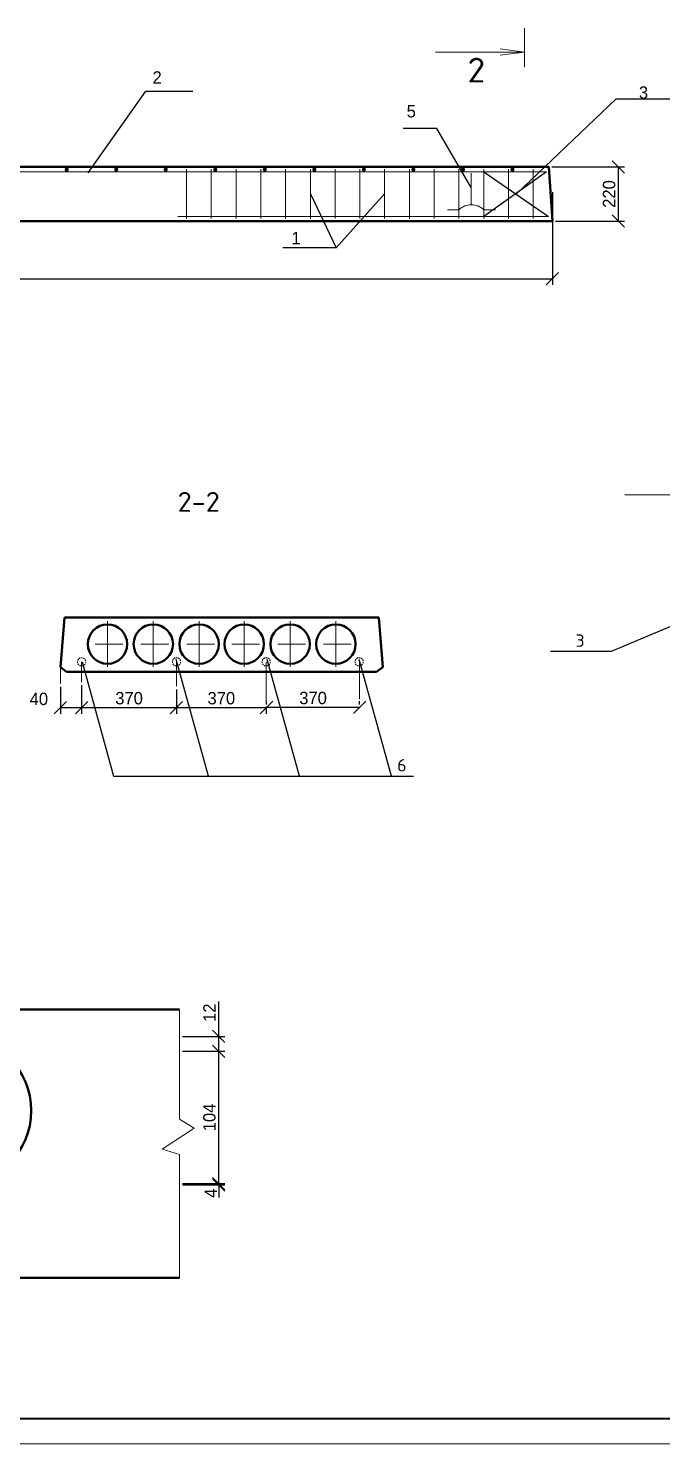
# Model space of a CAD drawing. Header units: millimetres. Extents: x 707 to 5070, y -235 to 1028.
# Drawn here: x 4470.2 to 4598, y 433.8 to 719.7 of the extents above; entities that cross this region are included whole.
import ezdxf

# ---------------------------------------------------------------- set-up
doc = ezdxf.new("R2010")
doc.units = ezdxf.units.MM
doc.linetypes.add('DASHED2', pattern=[9.525, 6.35, -3.175])
for name, color, linetype, lineweight in [('Основная', 7, 'Continuous', 40), ('Тонкая', 5, 'Continuous', 15), ('Штриховая', 1, 'DASHED2', 20)]:
    doc.layers.add(name, color=color, linetype=linetype, lineweight=lineweight)
doc.dimstyles.new('20', dxfattribs={"dimtxt": 3, "dimasz": 2.5, "dimexe": 1.25, "dimexo": 0.625, "dimtad": 1, "dimdec": 0, "dimlfac": 20, "dimtxsty": 'Standard', "dimblk": 'OBLIQUE', "dimcen": 2.5, "dimadec": 0, "dimazin": 0, "dimtfac": 1, "dimtdec": 0, "dimtmove": 0, "dimatfit": 3, "dimldrblk": 'OBLIQUE', "dimfxl": 0, "dimarcsym": 0})
doc.dimstyles.new('ISO-25', dxfattribs={"dimtxt": 2.5, "dimasz": 2.5, "dimexe": 1.25, "dimexo": 0.625, "dimtad": 1, "dimtxsty": 'Standard', "dimcen": 2.5, "dimadec": 0, "dimazin": 0, "dimtfac": 1, "dimtmove": 0, "dimatfit": 3, "dimfxl": 0, "dimarcsym": 0})

# ---------------------------------------------------------------- blocks, each defined once
blk = doc.blocks.new('_Oblique')
at = {"color": 0, "linetype": 'ByBlock', "lineweight": -2}
blk.add_line((-0.5, -0.5), (0.5, 0.5), dxfattribs=at)
blk = doc.blocks.new('*D233')
at = {"layer": 'Defpoints', "color": 0}
for p in [(4476.66, 587.3), (4480.93, 587.65), (4480.93, 582.49)]:
    blk.add_point(p, dxfattribs=at)
at = {"layer": 'Тонкая', "color": 0, "lineweight": -2}
for p, q in [((4476.66, 586.68), (4476.66, 581.24)), ((4480.93, 587.02), (4480.93, 581.24)), ((4476.66, 582.49), (4480.93, 582.49))]:
    blk.add_line(p, q, dxfattribs=at)
at = {"layer": 'Тонкая', "color": 0, "lineweight": -2, "xscale": 2.5, "yscale": 2.5, "zscale": 2.5, "rotation": 180}
blk.add_blockref('_Oblique', (4476.66, 582.49), dxfattribs=at)
at = {"layer": 'Тонкая', "color": 0, "lineweight": -2, "xscale": 2.5, "yscale": 2.5, "zscale": 2.5}
blk.add_blockref('_Oblique', (4480.93, 582.49), dxfattribs=at)
at = {"layer": 'Тонкая', "color": 0, "insert": (4472.3, 584.22), "char_height": 2.5, "attachment_point": 5}
blk.add_mtext('40', dxfattribs=at)
blk = doc.blocks.new('*D234')
at = {"layer": 'Defpoints', "color": 0}
for p in [(4480.93, 587.65), (4500.08, 586.8), (4500.08, 582.49)]:
    blk.add_point(p, dxfattribs=at)
at = {"layer": 'Тонкая', "color": 0, "lineweight": -2}
for p, q in [((4480.93, 587.02), (4480.93, 581.24)), ((4500.08, 586.17), (4500.08, 581.24)), ((4480.93, 582.49), (4500.08, 582.49))]:
    blk.add_line(p, q, dxfattribs=at)
at = {"layer": 'Тонкая', "color": 0, "lineweight": -2, "xscale": 2.5, "yscale": 2.5, "zscale": 2.5, "rotation": 180}
blk.add_blockref('_Oblique', (4480.93, 582.49), dxfattribs=at)
at = {"layer": 'Тонкая', "color": 0, "lineweight": -2, "xscale": 2.5, "yscale": 2.5, "zscale": 2.5}
blk.add_blockref('_Oblique', (4500.08, 582.49), dxfattribs=at)
at = {"layer": 'Тонкая', "color": 0, "insert": (4490.51, 584.37), "char_height": 2.5, "attachment_point": 5}
blk.add_mtext('370', dxfattribs=at)
blk = doc.blocks.new('*D235')
at = {"layer": 'Defpoints', "color": 0}
for p in [(4500.08, 586.8), (4518.2, 583.34), (4518.2, 582.49)]:
    blk.add_point(p, dxfattribs=at)
at = {"layer": 'Тонкая', "color": 0, "lineweight": -2}
for p, q in [((4500.08, 586.17), (4500.08, 581.24)), ((4500.08, 582.49), (4518.2, 582.49)), ((4518.2, 582.71), (4518.2, 581.24))]:
    blk.add_line(p, q, dxfattribs=at)
at = {"layer": 'Тонкая', "color": 0, "lineweight": -2, "xscale": 2.5, "yscale": 2.5, "zscale": 2.5, "rotation": 180}
blk.add_blockref('_Oblique', (4500.08, 582.49), dxfattribs=at)
at = {"layer": 'Тонкая', "color": 0, "lineweight": -2, "xscale": 2.5, "yscale": 2.5, "zscale": 2.5}
blk.add_blockref('_Oblique', (4518.2, 582.49), dxfattribs=at)
at = {"layer": 'Тонкая', "color": 0, "insert": (4509.14, 584.37), "char_height": 2.5, "attachment_point": 5}
blk.add_mtext('370', dxfattribs=at)
blk = doc.blocks.new('*D264')
at = {"color": 0, "lineweight": -2}
for p, q in [((4518.29, 583.12), (4518.29, 583.79)), ((4537.04, 583.12), (4537.04, 583.79)), ((4518.29, 582.54), (4537.04, 582.54))]:
    blk.add_line(p, q, dxfattribs=at)
at = {"layer": 'Defpoints', "color": 0}
for p in [(4518.29, 582.49), (4537.04, 582.54), (4537.04, 582.49)]:
    blk.add_point(p, dxfattribs=at)
at = {"color": 0, "lineweight": -2, "xscale": 2.5, "yscale": 2.5, "zscale": 2.5, "rotation": 180}
blk.add_blockref('_Oblique', (4518.29, 582.54), dxfattribs=at)
at = {"color": 0, "lineweight": -2, "xscale": 2.5, "yscale": 2.5, "zscale": 2.5}
blk.add_blockref('_Oblique', (4537.04, 582.54), dxfattribs=at)
at = {"color": 0, "insert": (4527.66, 584.41), "char_height": 2.5, "attachment_point": 5}
blk.add_mtext('370', dxfattribs=at)
blk = doc.blocks.new('*D265')
at = {"layer": 'Defpoints', "color": 0}
for p in [(4575.24, 691.71), (4589.3, 691.71), (4575.99, 680.76)]:
    blk.add_point(p, dxfattribs=at)
at = {"layer": 'Тонкая', "color": 0, "lineweight": -2}
for p, q in [((4575.86, 691.71), (4590.55, 691.71)), ((4589.3, 680.76), (4589.3, 691.71)), ((4576.61, 680.76), (4590.55, 680.76))]:
    blk.add_line(p, q, dxfattribs=at)
at = {"layer": 'Тонкая', "color": 0, "lineweight": -2, "xscale": 2.5, "yscale": 2.5, "zscale": 2.5}
for p, rotation in [((4589.3, 691.71), 90), ((4589.3, 680.76), 270)]:
    blk.add_blockref('_Oblique', p, dxfattribs=dict(at, rotation=rotation))
at = {"layer": 'Тонкая', "color": 0, "insert": (4587.43, 686.24), "char_height": 2.5, "attachment_point": 5, "rotation": 90}
blk.add_mtext('220', dxfattribs=at)
blk = doc.blocks.new('*D266')
at = {"layer": 'Defpoints', "color": 0}
for p in [(4278.49, 687.21), (4575.99, 687.21), (4575.99, 669.13)]:
    blk.add_point(p, dxfattribs=at)
at = {"layer": 'Тонкая', "color": 0, "lineweight": -2}
for p, q in [((4278.49, 686.59), (4278.49, 667.88)), ((4575.99, 686.59), (4575.99, 667.88)), ((4278.49, 669.13), (4575.99, 669.13))]:
    blk.add_line(p, q, dxfattribs=at)
at = {"layer": 'Тонкая', "color": 0, "lineweight": -2, "xscale": 2.5, "yscale": 2.5, "zscale": 2.5, "rotation": 180}
blk.add_blockref('_Oblique', (4278.49, 669.13), dxfattribs=at)
at = {"layer": 'Тонкая', "color": 0, "lineweight": -2, "xscale": 2.5, "yscale": 2.5, "zscale": 2.5}
blk.add_blockref('_Oblique', (4575.99, 669.13), dxfattribs=at)
at = {"layer": 'Тонкая', "color": 0, "insert": (4427.24, 671.01), "char_height": 2.5, "attachment_point": 5}
blk.add_mtext('6280', dxfattribs=at)
blk = doc.blocks.new('*D275')
at = {"layer": 'Defpoints', "color": 0}
for p in [(4500.69, 486.33), (4508.61, 486.33), (4500.69, 486.05)]:
    blk.add_point(p, dxfattribs=at)
at = {"layer": 'Тонкая', "color": 0, "lineweight": -2}
for p, q in [((4501.31, 486.33), (4509.86, 486.33)), ((4508.61, 486.33), (4508.61, 488.83)), ((4508.61, 486.05), (4508.61, 486.33)), ((4501.31, 486.05), (4509.86, 486.05)), ((4508.61, 486.05), (4508.61, 483.55))]:
    blk.add_line(p, q, dxfattribs=at)
at = {"layer": 'Тонкая', "color": 0, "lineweight": -2, "xscale": 2.5, "yscale": 2.5, "zscale": 2.5}
for p, rotation in [((4508.61, 486.33), 270), ((4508.61, 486.05), 90)]:
    blk.add_blockref('_Oblique', p, dxfattribs=dict(at, rotation=rotation))
at = {"layer": 'Тонкая', "color": 0, "insert": (4507.02, 484.38), "char_height": 2.5, "attachment_point": 5, "rotation": 90}
blk.add_mtext('4', dxfattribs=at)
blk = doc.blocks.new('*D276')
at = {"layer": 'Defpoints', "color": 0}
for p in [(4500.69, 513.05), (4508.61, 513.05), (4500.69, 486.33)]:
    blk.add_point(p, dxfattribs=at)
at = {"layer": 'Тонкая', "color": 0, "lineweight": -2}
for p, q in [((4501.31, 513.05), (4509.86, 513.05)), ((4508.61, 486.33), (4508.61, 513.05)), ((4501.31, 486.33), (4509.86, 486.33))]:
    blk.add_line(p, q, dxfattribs=at)
at = {"layer": 'Тонкая', "color": 0, "lineweight": -2, "xscale": 2.5, "yscale": 2.5, "zscale": 2.5}
for p, rotation in [((4508.61, 513.05), 90), ((4508.61, 486.33), 270)]:
    blk.add_blockref('_Oblique', p, dxfattribs=dict(at, rotation=rotation))
at = {"layer": 'Тонкая', "color": 0, "insert": (4506.74, 499.69), "char_height": 2.5, "attachment_point": 5, "rotation": 90}
blk.add_mtext('104', dxfattribs=at)
blk = doc.blocks.new('*D277')
at = {"layer": 'Defpoints', "color": 0}
for p in [(4500.69, 516.05), (4508.61, 516.05), (4500.69, 513.05)]:
    blk.add_point(p, dxfattribs=at)
at = {"layer": 'Тонкая', "color": 0, "lineweight": -2}
for p, q in [((4508.61, 516.05), (4508.61, 523.14)), ((4501.31, 516.05), (4509.86, 516.05)), ((4508.61, 513.05), (4508.61, 516.05)), ((4501.31, 513.05), (4509.86, 513.05))]:
    blk.add_line(p, q, dxfattribs=at)
at = {"layer": 'Тонкая', "color": 0, "lineweight": -2, "xscale": 2.5, "yscale": 2.5, "zscale": 2.5}
for p, rotation in [((4508.61, 516.05), 90), ((4508.61, 513.05), 270)]:
    blk.add_blockref('_Oblique', p, dxfattribs=dict(at, rotation=rotation))
at = {"layer": 'Тонкая', "color": 0, "insert": (4506.74, 520.85), "char_height": 2.5, "attachment_point": 5, "rotation": 90}
blk.add_mtext('12', dxfattribs=at)

msp = doc.modelspace()

# ---------------------------------------------------------------- hatches: boundary and pattern name
at = {"layer": 'Штриховая'}
for points in [[(4477.4991, 691.1731, 1), (4478.3368, 691.1731, 1)], [(4487.4991, 691.1731, 1), (4488.3368, 691.1731, 1)], [(4497.4991, 691.1731, 1), (4498.3368, 691.1731, 1)], [(4507.4991, 691.1731, 1), (4508.3368, 691.1731, 1)], [(4517.4991, 691.1731, 1), (4518.3368, 691.1731, 1)], [(4527.4991, 691.1731, 1), (4528.3368, 691.1731, 1)], [(4537.4991, 691.1731, 1), (4538.3368, 691.1731, 1)], [(4547.4991, 691.1731, 1), (4548.3368, 691.1731, 1)], [(4557.4991, 691.1731, 1), (4558.3368, 691.1731, 1)], [(4567.4991, 691.1731, 1), (4568.3368, 691.1731, 1)]]:
    msp.add_hatch(color=0, dxfattribs=at).paths.add_polyline_path(points)

# ---------------------------------------------------------------- linework, layer by layer
for p, q in [((4482.2268, 690.528), (4493.9154, 706.9875)), ((4493.9154, 706.9875), (4503.3874, 706.9875)), ((4568.6407, 686.2181), (4588.8493, 705.4813)), ((4588.8493, 705.4813), (4601.0649, 705.4813)), ((4552.6274, 699.4898), (4545.8807, 699.4898)), ((4559.6134, 687.5637), (4552.6274, 699.4898)), ((4562.1134, 690.7208), (4575.168, 681.7154)), ((4574.8126, 690.7208), (4562.1134, 681.7154)), ((4527.1134, 686.2382), (4532.337, 675.3899)), ((4532.337, 675.3899), (4542.1134, 686.2382)), ((4532.337, 675.3899), (4521.5238, 675.3899)), ((4626.4118, 610.1111), (4587.8401, 593.818)), ((4499.9322, 592.2625), (4506.4515, 568.6703)), ((4518.3564, 592.2625), (4524.8757, 568.6703)), ((4536.9289, 592.2625), (4543.4482, 568.6703)), ((4587.8401, 593.818), (4575.61, 593.818)), ((4481.0061, 591.7603), (4487.3965, 568.6347)), ((4487.3965, 568.6347), (4547.9466, 568.6347))]:
    msp.add_line(p, q)
at = {"layer": 'Основная', "color": 0}
msp.add_line((5061.0448, 438.7891), (4245.0448, 438.7891), dxfattribs=at)
at = {"layer": 'Тонкая', "color": 0}
for p, q in [((4570.3259, 719.7049), (4570.3259, 711.8419)), ((4570.3259, 714.9155), (4552.3952, 714.9155)), ((4570.3259, 714.9155), (4565.4669, 715.5488)), ((4570.3259, 714.9155), (4565.4669, 714.2823)), ((4279.7538, 690.7208), (4574.8126, 690.7208)), ((4502.1134, 691.2237), (4502.1134, 681.2527)), ((4507.1134, 691.2237), (4507.1134, 681.2527)), ((4512.1134, 691.2237), (4512.1134, 681.2527)), ((4517.1134, 691.2237), (4517.1134, 681.2527)), ((4522.1134, 691.2237), (4522.1134, 681.2527)), ((4527.1134, 691.2237), (4527.1134, 681.2527)), ((4532.1134, 691.2237), (4532.1134, 681.2527)), ((4537.1134, 691.2237), (4537.1134, 681.2527)), ((4542.1134, 691.2237), (4542.1134, 681.2527)), ((4547.1134, 691.2237), (4547.1134, 681.2527)), ((4552.1134, 691.2237), (4552.1134, 681.2527)), ((4557.1134, 691.2237), (4557.1134, 681.2527)), ((4562.1134, 691.2237), (4562.1134, 681.2527)), ((4567.1134, 691.2237), (4567.1134, 681.2527)), ((4572.1134, 691.2237), (4572.1134, 681.2527)), ((4501.5737, 681.7154), (4575.168, 681.7154)), ((4612.1079, 625.4465), (4590.591, 625.4465)), ((4486.1559, 590.6893), (4486.1559, 599.9393)), ((4495.4059, 590.6893), (4495.4059, 599.9393)), ((4504.6559, 590.6893), (4504.6559, 599.9393)), ((4513.7655, 590.6893), (4513.7655, 599.9393)), ((4523.0155, 590.6893), (4523.0155, 599.9393)), ((4532.2655, 590.6893), (4532.2655, 599.9393)), ((4486.1559, 595.3143), (4483.6561, 595.3143)), ((4483.6561, 595.3143), (4489.2567, 595.3143)), ((4492.9061, 595.3143), (4498.5067, 595.3143)), ((4502.1561, 595.3143), (4507.7567, 595.3143)), ((4511.2657, 595.3143), (4516.8663, 595.3143)), ((4520.5157, 595.3143), (4526.1163, 595.3143)), ((4529.7657, 595.3143), (4535.3663, 595.3143)), ((4476.6559, 590.6265), (4476.6559, 587.3047)), ((4480.9347, 591.7366), (4480.9347, 587.648)), ((4500.0812, 591.7366), (4500.0812, 586.7978)), ((4518.2047, 591.7366), (4518.2047, 583.3372)), ((4537.0367, 591.7366), (4537.0367, 584.1754)), ((4500.6865, 499.3224), (4500.6865, 521.4789)), ((4503.6448, 497.5296), (4497.2059, 493.2583)), ((4500.6865, 499.3224), (4503.6448, 497.5296)), ((4497.2059, 493.2583), (4500.6865, 492.2037)), ((4500.6865, 467.304), (4500.6865, 492.2037)), ((5066.0448, 433.7891), (4225.0448, 433.7891))]:
    msp.add_line(p, q, dxfattribs=at)
at = {"layer": 'Тонкая', "color": 0, "lineweight": 50}
for p, q in [((4279.2394, 691.7085), (4575.2394, 691.7085)), ((4575.2394, 691.7085), (4575.9894, 680.7642)), ((4278.4894, 680.7642), (4575.9894, 680.7642)), ((4476.6559, 590.6265), (4477.4777, 600.6893)), ((4540.9148, 600.6893), (4477.4777, 600.6893)), ((4541.7366, 590.6265), (4540.9148, 600.6893)), ((4477.8979, 589.6893), (4476.6559, 590.6265)), ((4477.8979, 589.6893), (4540.4946, 589.6893)), ((4540.4946, 589.6893), (4541.7366, 590.6265)), ((4500.6865, 521.4789), (4410.8321, 521.4789)), ((4410.8321, 467.304), (4500.6865, 467.304))]:
    msp.add_line(p, q, dxfattribs=at)
for centre, radius in [((4486.1559, 595.3143), 3.975), ((4495.4059, 595.3143), 3.975), ((4504.6559, 595.3143), 3.975), ((4513.7655, 595.3143), 3.975), ((4523.0155, 595.3143), 3.975), ((4532.2655, 595.3143), 3.975), ((4455.7593, 501.054), 15)]:
    msp.add_circle(centre, radius, dxfattribs=at)
at = {"layer": 'Штриховая', "color": 0}
for p, q in [((4559.6134, 684.0731), (4559.6134, 691.0542)), ((4502.1134, 681.7154), (4500.3741, 681.7154)), ((4557.1134, 683.0432), (4554.7722, 683.0432)), ((4562.1134, 683.0432), (4564.4895, 683.0432))]:
    msp.add_line(p, q, dxfattribs=at)
at = {"layer": 'Штриховая', "color": 0, "ltscale": 0.05}
for centre in [(4480.9347, 591.7366), (4500.0812, 591.7366), (4518.1873, 591.7366), (4536.9566, 591.7366)]:
    msp.add_circle(centre, 0.8345, dxfattribs=at)
at = {"layer": 'Штриховая', "color": 0}
msp.add_arc((4559.6134, 680.5239), 3.5492, 45.219463, 134.780537, dxfattribs=at)

# ---------------------------------------------------------------- texts
at = {"char_height": 2.5, "attachment_point": 1}
for s, insert, width in [('2', (4495.2496, 711.0221), 8.451894), ('3', (4593.4552, 707.9813), 10.613572), ('5', (4546.5554, 704.2086), 6.072047), ('1', (4523.2964, 678.5781), 9.040606), ('{\\Ftxt.shx|c204;3}', (4580.6427, 597.275), 10.034923), ('{\\Ftxt.shx|c204;6}', (4544.6535, 572.0831), 3.293074)]:
    msp.add_mtext(s, dxfattribs=dict(at, insert=insert, width=width))
at = {"layer": 'Тонкая', "color": 0, "attachment_point": 3}
for s, insert, char_height, width in [('{\\Ftxt.shx|c204;2}', (4562.4073, 713.7586), 5, 5.099205), ('{\\Ftxt.shx|c204;2-2}', (4508.8399, 626.0387), 4, 2.549603)]:
    msp.add_mtext(s, dxfattribs=dict(at, insert=insert, char_height=char_height, width=width))

# ---------------------------------------------------------------- dimensions: what is measured, and where the dimension line sits
dim = msp.add_linear_dim(base=(4537.0367, 582.5363), p1=(4518.2877, 582.4906), p2=(4537.0367, 582.4906), text='370', dimstyle='20', override={"dimtxt": 2.5})
dim.commit()
dim.dimension.update_dxf_attribs({"geometry": '*D264', "text_midpoint": (4527.6622, 584.4113)})
at = {"layer": 'Тонкая', "color": 0}
for base, p1, p2, text, picture, middle in [((4589.3029, 691.7085), (4575.9894, 680.7642), (4575.2394, 691.7085), '220', '*D265', (4587.4279, 686.2364)), ((4508.6145, 516.054), (4500.6865, 513.054), (4500.6865, 516.054), '12', '*D277', (4506.7395, 520.8457)), ((4508.6145, 513.054), (4500.6865, 486.3307), (4500.6865, 513.054), '104', '*D276', (4506.7395, 499.6924))]:
    dim = msp.add_linear_dim(base=base, p1=p1, p2=p2, angle=270, text=text, dimstyle='ISO-25', override={"dimblk1": 'Oblique', "dimblk2": 'Oblique', "dimsah": 1}, dxfattribs=at)
    dim.commit()
    dim.dimension.update_dxf_attribs({"geometry": picture, "text_midpoint": middle})
for base, p1, p2, text, picture, middle in [((4575.9894, 669.1324), (4278.4894, 687.2123), (4575.9894, 687.2123), '6280', '*D266', (4427.2394, 671.0074)), ((4500.0812, 582.4906), (4480.9347, 587.648), (4500.0812, 586.7978), '370', '*D234', (4490.5079, 584.3656)), ((4518.2047, 582.4906), (4500.0812, 586.7978), (4518.2047, 583.3372), '370', '*D235', (4509.1429, 584.3656))]:
    dim = msp.add_linear_dim(base=base, p1=p1, p2=p2, text=text, dimstyle='ISO-25', override={"dimblk1": 'Oblique', "dimblk2": 'Oblique', "dimsah": 1}, dxfattribs=at)
    dim.commit()
    dim.dimension.update_dxf_attribs({"geometry": picture, "text_midpoint": middle})
dim = msp.add_linear_dim(base=(4480.9347, 582.4906), p1=(4476.6559, 587.3047), p2=(4480.9347, 587.648), text='40', dimstyle='ISO-25', override={"dimblk1": 'Oblique', "dimblk2": 'Oblique', "dimsah": 1, "dimtmove": 2}, dxfattribs=at)
dim.commit()
dim.dimension.update_dxf_attribs({"geometry": '*D233', "text_midpoint": (4472.3043, 584.2185), "dimtype": 160})
dim = msp.add_linear_dim(base=(4508.6145, 486.3307), p1=(4500.6865, 486.054), p2=(4500.6865, 486.3307), angle=270, text='4', dimstyle='ISO-25', override={"dimblk1": 'Oblique', "dimblk2": 'Oblique', "dimsah": 1, "dimtmove": 2}, dxfattribs=at)
dim.commit()
dim.dimension.update_dxf_attribs({"geometry": '*D275', "text_midpoint": (4507.025, 484.378), "dimtype": 160})

doc.saveas('drawing.dxf')
